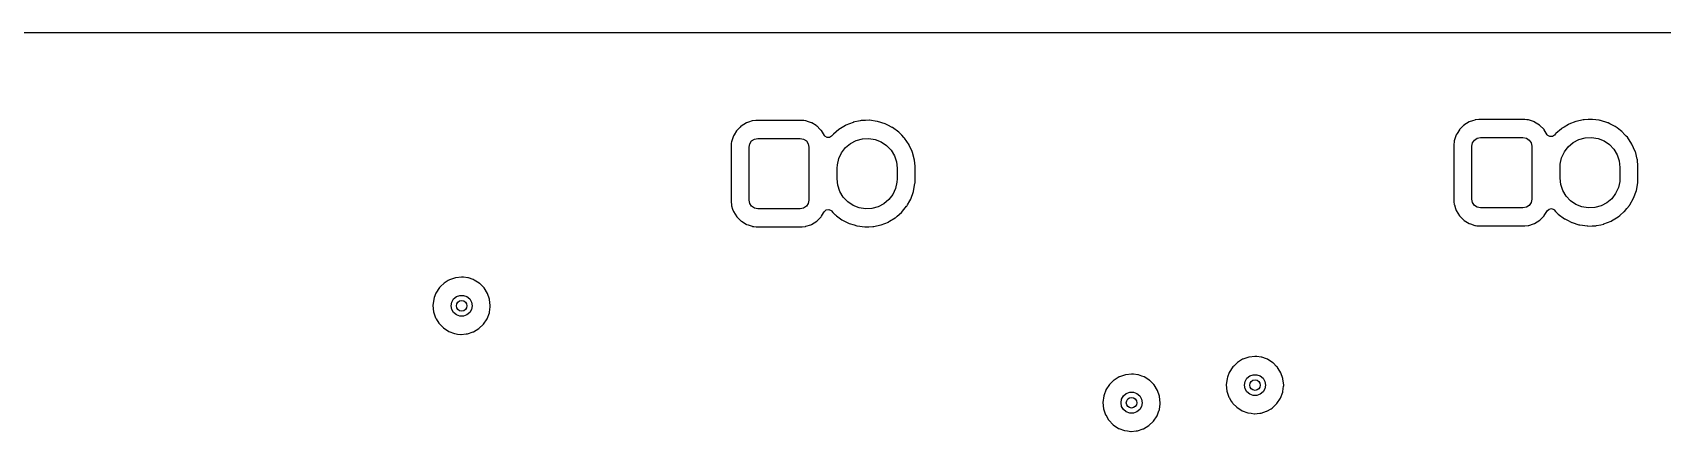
# Model space of a CAD drawing. Extents: x 1.86 to 8.44, y -4.92 to -0.87.
# Drawn here: x 3.655 to 5.475, y -1.312 to -0.866 of the extents above; entities that cross this region are included whole.
import ezdxf

# ---------------------------------------------------------------- set-up
doc = ezdxf.new("R2010")
doc.units = 0
doc.header["$MEASUREMENT"] = 0
doc.layers.add('BLACK', color=7, linetype='CONTINUOUS')

msp = doc.modelspace()

# ---------------------------------------------------------------- linework, layer by layer
at = {"layer": 'BLACK', "linetype": 'CONTINUOUS'}
for p, q in [((1.8652, -0.86614), (8.43008, -0.86614)), ((4.46245, -0.96425), (4.45869, -0.96464)), ((4.46258, -0.96423), (4.46245, -0.96425)), ((4.46245, -0.96425), (4.46245, -0.96425)), ((4.5138, -0.96423), (4.46258, -0.96423)), ((4.51594, -0.96445), (4.5138, -0.96423)), ((4.51764, -0.96463), (4.51594, -0.96445)), ((4.58007, -0.96444), (4.57987, -0.96448)), ((4.58461, -0.96427), (4.58007, -0.96444)), ((4.58893, -0.96411), (4.58461, -0.96427)), ((4.58914, -0.9641), (4.58893, -0.96411)), ((4.58893, -0.96411), (4.58893, -0.96411)), ((4.58935, -0.96413), (4.58914, -0.9641)), ((4.59793, -0.96526), (4.58935, -0.96413)), ((4.58935, -0.96413), (4.58935, -0.96413)), ((5.26525, -0.96377), (5.26264, -0.96464)), ((5.26551, -0.96368), (5.26525, -0.96377)), ((5.26525, -0.96377), (5.26525, -0.96377)), ((5.26578, -0.96365), (5.26551, -0.96368)), ((5.26954, -0.96326), (5.26578, -0.96365)), ((5.26578, -0.96365), (5.26578, -0.96365)), ((5.26967, -0.96325), (5.26954, -0.96326)), ((5.26954, -0.96326), (5.26954, -0.96326)), ((5.32088, -0.96325), (5.26967, -0.96325)), ((5.32303, -0.96347), (5.32088, -0.96325)), ((5.32473, -0.96364), (5.32303, -0.96347)), ((5.32499, -0.96367), (5.32473, -0.96364)), ((5.32473, -0.96364), (5.32473, -0.96364)), ((5.32525, -0.96376), (5.32499, -0.96367)), ((5.32729, -0.96443), (5.32525, -0.96376)), ((5.32525, -0.96376), (5.32525, -0.96376)), ((5.3316, -0.96586), (5.32729, -0.96443)), ((5.38609, -0.96368), (5.37828, -0.96532)), ((5.38695, -0.9635), (5.38609, -0.96368)), ((5.38716, -0.96345), (5.38695, -0.9635)), ((5.39169, -0.96328), (5.38716, -0.96345)), ((5.39602, -0.96312), (5.39169, -0.96328)), ((5.39623, -0.96311), (5.39602, -0.96312)), ((5.39602, -0.96312), (5.39602, -0.96312)), ((5.39644, -0.96314), (5.39623, -0.96311)), ((5.40386, -0.96413), (5.39644, -0.96314)), ((5.39644, -0.96314), (5.39644, -0.96314)), ((5.40523, -0.96431), (5.40386, -0.96413)), ((5.40543, -0.96437), (5.40523, -0.96431)), ((5.41369, -0.96694), (5.40543, -0.96437)), ((4.43732, -0.98139), (4.43513, -0.988)), ((4.43808, -0.98016), (4.43732, -0.98139)), ((4.44082, -0.97571), (4.43808, -0.98016)), ((4.44097, -0.97546), (4.44082, -0.97571)), ((4.44082, -0.97571), (4.44082, -0.97571)), ((4.44483, -0.9716), (4.44097, -0.97546)), ((4.44569, -0.97074), (4.44483, -0.9716)), ((4.44589, -0.97053), (4.44569, -0.97074)), ((4.45181, -0.96687), (4.44589, -0.97053)), ((4.45431, -0.96604), (4.45181, -0.96687)), ((4.45816, -0.96475), (4.45431, -0.96604)), ((4.45842, -0.96466), (4.45816, -0.96475)), ((4.45816, -0.96475), (4.45816, -0.96475)), ((4.45869, -0.96464), (4.45842, -0.96466)), ((4.45869, -0.96464), (4.45869, -0.96464)), ((4.51791, -0.96465), (4.51764, -0.96463)), ((4.51764, -0.96463), (4.51764, -0.96463)), ((4.51816, -0.96474), (4.51791, -0.96465)), ((4.52128, -0.96577), (4.51816, -0.96474)), ((4.51816, -0.96474), (4.51816, -0.96474)), ((4.52452, -0.96685), (4.52128, -0.96577)), ((4.52476, -0.967), (4.52452, -0.96685)), ((4.52972, -0.97005), (4.52476, -0.967)), ((4.52476, -0.967), (4.52476, -0.967)), ((4.53045, -0.9705), (4.52972, -0.97005)), ((4.53065, -0.9707), (4.53045, -0.9705)), ((4.53394, -0.97399), (4.53065, -0.9707)), ((4.53537, -0.97542), (4.53394, -0.97399)), ((4.53552, -0.97567), (4.53537, -0.97542)), ((4.53893, -0.98116), (4.53552, -0.97567)), ((4.53949, -0.9819), (4.53893, -0.98116)), ((4.54188, -0.98335), (4.53949, -0.9819)), ((4.54698, -0.9817), (4.54467, -0.98327)), ((4.54813, -0.98029), (4.54698, -0.9817)), ((4.54908, -0.97947), (4.54813, -0.98029)), ((4.55483, -0.97448), (4.54908, -0.97947)), ((4.55499, -0.97435), (4.55483, -0.97448)), ((4.55869, -0.9721), (4.55499, -0.97435)), ((4.56257, -0.96975), (4.55869, -0.9721)), ((4.56275, -0.96964), (4.56257, -0.96975)), ((4.56257, -0.96975), (4.56257, -0.96975)), ((4.56294, -0.96956), (4.56275, -0.96964)), ((4.57099, -0.96638), (4.56294, -0.96956)), ((4.56294, -0.96956), (4.56294, -0.96956)), ((4.57119, -0.9663), (4.57099, -0.96638)), ((4.57099, -0.96638), (4.57099, -0.96638)), ((4.579, -0.96466), (4.57119, -0.9663)), ((4.57987, -0.96448), (4.579, -0.96466)), ((4.59814, -0.96529), (4.59793, -0.96526)), ((4.59834, -0.96535), (4.59814, -0.96529)), ((4.60661, -0.96792), (4.59834, -0.96535)), ((4.60681, -0.96798), (4.60661, -0.96792)), ((4.60661, -0.96792), (4.60661, -0.96792)), ((4.60989, -0.96955), (4.60681, -0.96798)), ((4.61471, -0.972), (4.60989, -0.96955)), ((4.6149, -0.9721), (4.61471, -0.972)), ((4.61471, -0.972), (4.61471, -0.972)), ((4.62218, -0.97751), (4.6149, -0.9721)), ((4.6252, -0.98068), (4.62218, -0.97751)), ((4.62767, -0.98327), (4.6252, -0.98068)), ((5.2444, -0.9804), (5.24221, -0.98701)), ((5.24538, -0.97882), (5.2444, -0.9804)), ((5.24791, -0.97472), (5.24538, -0.97882)), ((5.24806, -0.97448), (5.24791, -0.97472)), ((5.24791, -0.97472), (5.24791, -0.97472)), ((5.25251, -0.97002), (5.24806, -0.97448)), ((5.25277, -0.96975), (5.25251, -0.97002)), ((5.25298, -0.96955), (5.25277, -0.96975)), ((5.2589, -0.96588), (5.25298, -0.96955)), ((5.26264, -0.96464), (5.2589, -0.96588)), ((5.33185, -0.96601), (5.3316, -0.96586)), ((5.33729, -0.96936), (5.33185, -0.96601)), ((5.33185, -0.96601), (5.33185, -0.96601)), ((5.33753, -0.96952), (5.33729, -0.96936)), ((5.34246, -0.97444), (5.33753, -0.96952)), ((5.34261, -0.97468), (5.34246, -0.97444)), ((5.34601, -0.98018), (5.34261, -0.97468)), ((5.34657, -0.98092), (5.34601, -0.98018)), ((5.34896, -0.98236), (5.34657, -0.98092)), ((5.35176, -0.98229), (5.34896, -0.98236)), ((5.35407, -0.98071), (5.35176, -0.98229)), ((5.35522, -0.97931), (5.35407, -0.98071)), ((5.35564, -0.97895), (5.35522, -0.97931)), ((5.36192, -0.9735), (5.35564, -0.97895)), ((5.36207, -0.97336), (5.36192, -0.9735)), ((5.36492, -0.97164), (5.36207, -0.97336)), ((5.36965, -0.96876), (5.36492, -0.97164)), ((5.36983, -0.96865), (5.36965, -0.96876)), ((5.36965, -0.96876), (5.36965, -0.96876)), ((5.37003, -0.96857), (5.36983, -0.96865)), ((5.37808, -0.9654), (5.37003, -0.96857)), ((5.37003, -0.96857), (5.37003, -0.96857)), ((5.37828, -0.96532), (5.37808, -0.9654)), ((5.37808, -0.9654), (5.37808, -0.9654)), ((5.4137, -0.96694), (5.41369, -0.96694)), ((5.4139, -0.967), (5.4137, -0.96694)), ((5.41583, -0.96798), (5.4139, -0.967)), ((5.4218, -0.97102), (5.41583, -0.96798)), ((5.42199, -0.97111), (5.4218, -0.97102)), ((5.4218, -0.97102), (5.4218, -0.97102)), ((5.42409, -0.97267), (5.42199, -0.97111)), ((5.42778, -0.97542), (5.42409, -0.97267)), ((5.42927, -0.97653), (5.42778, -0.97542)), ((5.43273, -0.98016), (5.42927, -0.97653)), ((5.4342, -0.9817), (5.43273, -0.98016)), ((5.43553, -0.9831), (5.4342, -0.9817)), ((4.43495, -0.98969), (4.4347, -0.99211)), ((4.4347, -0.99211), (4.4347, -1.05513)), ((4.4351, -0.98827), (4.43495, -0.98969)), ((4.43513, -0.988), (4.4351, -0.98827)), ((4.4351, -0.98827), (4.4351, -0.98827)), ((4.45472, -0.99409), (4.45547, -0.99033)), ((4.45472, -1.05315), (4.45472, -0.99409)), ((4.45547, -0.99033), (4.45761, -0.98713)), ((4.45761, -0.98713), (4.4608, -0.985)), ((4.4608, -0.985), (4.46457, -0.98425)), ((4.46457, -0.98425), (4.51181, -0.98425)), ((4.51181, -0.98425), (4.51558, -0.985)), ((4.51558, -0.985), (4.51877, -0.98713)), ((4.51877, -0.98713), (4.5209, -0.99033)), ((4.5209, -0.99033), (4.52165, -0.99409)), ((4.52165, -0.99409), (4.52165, -1.05315)), ((4.54467, -0.98327), (4.54188, -0.98335)), ((4.55493, -1.00693), (4.55799, -1.00038)), ((4.55799, -1.00038), (4.56238, -0.99464)), ((4.56238, -0.99464), (4.5679, -0.98997)), ((4.5679, -0.98997), (4.5743, -0.9866)), ((4.5743, -0.9866), (4.58126, -0.98468)), ((4.58126, -0.98468), (4.58848, -0.9843)), ((4.58848, -0.9843), (4.59561, -0.98549)), ((4.59561, -0.98549), (4.60232, -0.98817)), ((4.60232, -0.98817), (4.6083, -0.99223)), ((4.6083, -0.99223), (4.61327, -0.99748)), ((4.61327, -0.99748), (4.61699, -1.00368)), ((4.62845, -0.98408), (4.62767, -0.98327)), ((4.63352, -0.99161), (4.62845, -0.98408)), ((4.6336, -0.9918), (4.63352, -0.99161)), ((4.6368, -0.9989), (4.6336, -0.9918)), ((4.63724, -0.99989), (4.6368, -0.9989)), ((4.6373, -1.00009), (4.63724, -0.99989)), ((4.63947, -1.00847), (4.6373, -1.00009)), ((4.6373, -1.00009), (4.6373, -1.00009)), ((5.2421, -0.98811), (5.24179, -0.99113)), ((5.24179, -0.99113), (5.24179, -1.05415)), ((5.24219, -0.98728), (5.2421, -0.98811)), ((5.24221, -0.98701), (5.24219, -0.98728)), ((5.24219, -0.98728), (5.24219, -0.98728)), ((5.26181, -0.99311), (5.26256, -0.98934)), ((5.26181, -1.05217), (5.26181, -0.99311)), ((5.26256, -0.98934), (5.26469, -0.98615)), ((5.26469, -0.98615), (5.26789, -0.98402)), ((5.26789, -0.98402), (5.27165, -0.98327)), ((5.27165, -0.98327), (5.3189, -0.98327)), ((5.3189, -0.98327), (5.32266, -0.98402)), ((5.32266, -0.98402), (5.32586, -0.98615)), ((5.32586, -0.98615), (5.32799, -0.98934)), ((5.32799, -0.98934), (5.32874, -0.99311)), ((5.32874, -0.99311), (5.32874, -1.05217)), ((5.36202, -1.00595), (5.36508, -0.9994)), ((5.36508, -0.9994), (5.36947, -0.99365)), ((5.36947, -0.99365), (5.37499, -0.98899)), ((5.37499, -0.98899), (5.38138, -0.98562)), ((5.38138, -0.98562), (5.38835, -0.9837)), ((5.38835, -0.9837), (5.39557, -0.98332)), ((5.39557, -0.98332), (5.4027, -0.9845)), ((5.4027, -0.9845), (5.40941, -0.98718)), ((5.40941, -0.98718), (5.41539, -0.99125)), ((5.41539, -0.99125), (5.42036, -0.9965)), ((5.42036, -0.9965), (5.42408, -1.0027)), ((5.4406, -0.99063), (5.43553, -0.9831)), ((5.44433, -0.9989), (5.4406, -0.99063)), ((5.44438, -0.99911), (5.44433, -0.9989)), ((5.44656, -1.00748), (5.44438, -0.99911)), ((5.44438, -0.99911), (5.44438, -0.99911)), ((4.55315, -1.01772), (4.55336, -1.01399)), ((4.55315, -1.02953), (4.55315, -1.01772)), ((4.55336, -1.01399), (4.55493, -1.00693)), ((4.61699, -1.00368), (4.6193, -1.01053)), ((4.6193, -1.01053), (4.62008, -1.01772)), ((4.62008, -1.01772), (4.62008, -1.02953)), ((4.63952, -1.00867), (4.63947, -1.00847)), ((4.63947, -1.00847), (4.63947, -1.00847)), ((4.6401, -1.01544), (4.63952, -1.00867)), ((4.6401, -1.03363), (4.6401, -1.01544)), ((5.36024, -1.01673), (5.36044, -1.013)), ((5.36024, -1.02854), (5.36024, -1.01673)), ((5.36044, -1.013), (5.36202, -1.00595)), ((5.42408, -1.0027), (5.42638, -1.00955)), ((5.42638, -1.00955), (5.42717, -1.01673)), ((5.42717, -1.01673), (5.42717, -1.02854)), ((5.44656, -1.00749), (5.44656, -1.00748)), ((5.44661, -1.00769), (5.44656, -1.00749)), ((5.44663, -1.0079), (5.44661, -1.00769)), ((5.44671, -1.00888), (5.44663, -1.0079)), ((5.44663, -1.0079), (5.44663, -1.0079)), ((5.44719, -1.01445), (5.44671, -1.00888)), ((5.44719, -1.03264), (5.44719, -1.01445)), ((4.55393, -1.03671), (4.55315, -1.02953)), ((4.55624, -1.04356), (4.55393, -1.03671)), ((4.61987, -1.03326), (4.61829, -1.04031)), ((4.62008, -1.02953), (4.61987, -1.03326)), ((4.63848, -1.0433), (4.64002, -1.03474)), ((4.64002, -1.03474), (4.64005, -1.03458)), ((4.64002, -1.03474), (4.64002, -1.03474)), ((4.64005, -1.03458), (4.64009, -1.03388)), ((4.64009, -1.03388), (4.6401, -1.03369)), ((4.6401, -1.03369), (4.6401, -1.03363)), ((4.6401, -1.03369), (4.6401, -1.03369)), ((5.36102, -1.03573), (5.36024, -1.02854)), ((5.36332, -1.04258), (5.36102, -1.03573)), ((5.42696, -1.03227), (5.42538, -1.03933)), ((5.42717, -1.02854), (5.42696, -1.03227)), ((5.44556, -1.04232), (5.44711, -1.03376)), ((5.44711, -1.03376), (5.44714, -1.03359)), ((5.44711, -1.03376), (5.44711, -1.03376)), ((5.44714, -1.03359), (5.44719, -1.03264)), ((4.4347, -1.05513), (4.43472, -1.05526)), ((4.43472, -1.05526), (4.43505, -1.05842)), ((4.43472, -1.05526), (4.43472, -1.05526)), ((4.45547, -1.05692), (4.45472, -1.05315)), ((4.52165, -1.05315), (4.5209, -1.05692)), ((4.55996, -1.04976), (4.55624, -1.04356)), ((4.56493, -1.05501), (4.55996, -1.04976)), ((4.5709, -1.05907), (4.56493, -1.05501)), ((4.61085, -1.05261), (4.60533, -1.05727)), ((4.61524, -1.04686), (4.61085, -1.05261)), ((4.61829, -1.04031), (4.61524, -1.04686)), ((4.63169, -1.05845), (4.63414, -1.05415)), ((4.63414, -1.05415), (4.63524, -1.05223)), ((4.63524, -1.05223), (4.63534, -1.05204)), ((4.63534, -1.05204), (4.63844, -1.04351)), ((4.63844, -1.04351), (4.63848, -1.0433)), ((5.24179, -1.05415), (5.2418, -1.05428)), ((5.2418, -1.05428), (5.24188, -1.05505)), ((5.2418, -1.05428), (5.2418, -1.05428)), ((5.24188, -1.05505), (5.24222, -1.05831)), ((5.26256, -1.05593), (5.26181, -1.05217)), ((5.32874, -1.05217), (5.32799, -1.05593)), ((5.36705, -1.04878), (5.36332, -1.04258)), ((5.37201, -1.05403), (5.36705, -1.04878)), ((5.37799, -1.05809), (5.37201, -1.05403)), ((5.41793, -1.05162), (5.41241, -1.05629)), ((5.42233, -1.04588), (5.41793, -1.05162)), ((5.42538, -1.03933), (5.42233, -1.04588)), ((5.43822, -1.05845), (5.44232, -1.05124)), ((5.44232, -1.05124), (5.44243, -1.05106)), ((5.44243, -1.05106), (5.44553, -1.04253)), ((5.44553, -1.04253), (5.44556, -1.04232)), ((4.43505, -1.05842), (4.43514, -1.0593)), ((4.43514, -1.0593), (4.43522, -1.05956)), ((4.43522, -1.05956), (4.43522, -1.05956)), ((4.43522, -1.05956), (4.43644, -1.0632)), ((4.43644, -1.0632), (4.43734, -1.0659)), ((4.43734, -1.0659), (4.441, -1.07182)), ((4.441, -1.07182), (4.44593, -1.07674)), ((4.45761, -1.06011), (4.45547, -1.05692)), ((4.4608, -1.06224), (4.45761, -1.06011)), ((4.46457, -1.06299), (4.4608, -1.06224)), ((4.51181, -1.06299), (4.46457, -1.06299)), ((4.51558, -1.06224), (4.51181, -1.06299)), ((4.51877, -1.06011), (4.51558, -1.06224)), ((4.5209, -1.05692), (4.51877, -1.06011)), ((4.53174, -1.07546), (4.5352, -1.07199)), ((4.5352, -1.07199), (4.53541, -1.07178)), ((4.53541, -1.07178), (4.53576, -1.07121)), ((4.53576, -1.07121), (4.53806, -1.06749)), ((4.53806, -1.06749), (4.53894, -1.06605)), ((4.53894, -1.06605), (4.54102, -1.06418)), ((4.54102, -1.06418), (4.54378, -1.06373)), ((4.54378, -1.06373), (4.54634, -1.06484)), ((4.54634, -1.06484), (4.54675, -1.06523)), ((4.54675, -1.06523), (4.54839, -1.06695)), ((4.54839, -1.06695), (4.55105, -1.06973)), ((4.55105, -1.06973), (4.55121, -1.06986)), ((4.55121, -1.06986), (4.55256, -1.07086)), ((4.55256, -1.07086), (4.55833, -1.07515)), ((4.57761, -1.06176), (4.5709, -1.05907)), ((4.58475, -1.06294), (4.57761, -1.06176)), ((4.59196, -1.06256), (4.58475, -1.06294)), ((4.59893, -1.06064), (4.59196, -1.06256)), ((4.60533, -1.05727), (4.59893, -1.06064)), ((4.61159, -1.07693), (4.61806, -1.07301)), ((4.61806, -1.07301), (4.61824, -1.0729)), ((4.61806, -1.07301), (4.61806, -1.07301)), ((4.61824, -1.0729), (4.62019, -1.07121)), ((4.62019, -1.07121), (4.62494, -1.06709)), ((4.62494, -1.06709), (4.6251, -1.06695)), ((4.62494, -1.06709), (4.62494, -1.06709)), ((4.6251, -1.06695), (4.62774, -1.06373)), ((4.62774, -1.06373), (4.63072, -1.06009)), ((4.63072, -1.06009), (4.63085, -1.05993)), ((4.63072, -1.06009), (4.63072, -1.06009)), ((4.63085, -1.05993), (4.63169, -1.05845)), ((5.24222, -1.05831), (5.24231, -1.05857)), ((5.24231, -1.05857), (5.24231, -1.05857)), ((5.24231, -1.05857), (5.2437, -1.06275)), ((5.2437, -1.06275), (5.24443, -1.06492)), ((5.24443, -1.06492), (5.24809, -1.07084)), ((5.24809, -1.07084), (5.25302, -1.07576)), ((5.26469, -1.05913), (5.26256, -1.05593)), ((5.26789, -1.06126), (5.26469, -1.05913)), ((5.27165, -1.06201), (5.26789, -1.06126)), ((5.3189, -1.06201), (5.27165, -1.06201)), ((5.32266, -1.06126), (5.3189, -1.06201)), ((5.32586, -1.05913), (5.32266, -1.06126)), ((5.32799, -1.05593), (5.32586, -1.05913)), ((5.33757, -1.07573), (5.34249, -1.0708)), ((5.34249, -1.0708), (5.34267, -1.0705)), ((5.34267, -1.0705), (5.34478, -1.06709)), ((5.34478, -1.06709), (5.34603, -1.06507)), ((5.34603, -1.06507), (5.3481, -1.0632)), ((5.3481, -1.0632), (5.35086, -1.06275)), ((5.35086, -1.06275), (5.35343, -1.06386)), ((5.35343, -1.06386), (5.35384, -1.06424)), ((5.35384, -1.06424), (5.35538, -1.06586)), ((5.35538, -1.06586), (5.35813, -1.06875)), ((5.35813, -1.06875), (5.36542, -1.07416)), ((5.3847, -1.06078), (5.37799, -1.05809)), ((5.39183, -1.06196), (5.3847, -1.06078)), ((5.39905, -1.06158), (5.39183, -1.06196)), ((5.40602, -1.05966), (5.39905, -1.06158)), ((5.41241, -1.05629), (5.40602, -1.05966)), ((5.41776, -1.07651), (5.42515, -1.07202)), ((5.42515, -1.07202), (5.42533, -1.07191)), ((5.42515, -1.07202), (5.42515, -1.07202)), ((5.42533, -1.07191), (5.4269, -1.07055)), ((5.4269, -1.07055), (5.43202, -1.0661)), ((5.43202, -1.0661), (5.43218, -1.06597)), ((5.43202, -1.0661), (5.43202, -1.0661)), ((5.43218, -1.06597), (5.43482, -1.06275)), ((5.43482, -1.06275), (5.4378, -1.05911)), ((5.4378, -1.05911), (5.43794, -1.05895)), ((5.4378, -1.05911), (5.4378, -1.05911)), ((5.43794, -1.05895), (5.43822, -1.05845)), ((4.44593, -1.07674), (4.44618, -1.0769)), ((4.44618, -1.0769), (4.44618, -1.0769)), ((4.44618, -1.0769), (4.45158, -1.08022)), ((4.45158, -1.08022), (4.45186, -1.0804)), ((4.45186, -1.0804), (4.45363, -1.08098)), ((4.45363, -1.08098), (4.45821, -1.08251)), ((4.45821, -1.08251), (4.45821, -1.08251)), ((4.45821, -1.08251), (4.45847, -1.08259)), ((4.45847, -1.08259), (4.45874, -1.08262)), ((4.45874, -1.08262), (4.45874, -1.08262)), ((4.45874, -1.08262), (4.46014, -1.08276)), ((4.46014, -1.08276), (4.46258, -1.08301)), ((4.46258, -1.08301), (4.5138, -1.08301)), ((4.5138, -1.08301), (4.51392, -1.083)), ((4.51392, -1.083), (4.51769, -1.08261)), ((4.51392, -1.083), (4.51392, -1.083)), ((4.51769, -1.08261), (4.51796, -1.08258)), ((4.51769, -1.08261), (4.51769, -1.08261)), ((4.51796, -1.08258), (4.51822, -1.08249)), ((4.51822, -1.08249), (4.52369, -1.08067)), ((4.51822, -1.08249), (4.51822, -1.08249)), ((4.52369, -1.08067), (4.52456, -1.08038)), ((4.52456, -1.08038), (4.53049, -1.07671)), ((4.53049, -1.07671), (4.53174, -1.07546)), ((4.55833, -1.07515), (4.55852, -1.07524)), ((4.55852, -1.07524), (4.55852, -1.07524)), ((4.55852, -1.07524), (4.55977, -1.07588)), ((4.55977, -1.07588), (4.56642, -1.07926)), ((4.56642, -1.07926), (4.56662, -1.07932)), ((4.56662, -1.07932), (4.56662, -1.07932)), ((4.56662, -1.07932), (4.57201, -1.081)), ((4.57201, -1.081), (4.57509, -1.08195)), ((4.57509, -1.08195), (4.5753, -1.08198)), ((4.5753, -1.08198), (4.58388, -1.08312)), ((4.58388, -1.08312), (4.58388, -1.08312)), ((4.58388, -1.08312), (4.58409, -1.08315)), ((4.58409, -1.08315), (4.5843, -1.08314)), ((4.5843, -1.08314), (4.58862, -1.08298)), ((4.5843, -1.08314), (4.5843, -1.08314)), ((4.58862, -1.08298), (4.59316, -1.08281)), ((4.59316, -1.08281), (4.59405, -1.08262)), ((4.59405, -1.08262), (4.60183, -1.08098)), ((4.60183, -1.08098), (4.60204, -1.08094)), ((4.60204, -1.08094), (4.60223, -1.08086)), ((4.60223, -1.08086), (4.61029, -1.07768)), ((4.60223, -1.08086), (4.60223, -1.08086)), ((4.61029, -1.07768), (4.61048, -1.07761)), ((4.61029, -1.07768), (4.61029, -1.07768)), ((4.61048, -1.07761), (4.61159, -1.07693)), ((5.25302, -1.07576), (5.25326, -1.07591)), ((5.25326, -1.07591), (5.25326, -1.07591)), ((5.25326, -1.07591), (5.2587, -1.07926)), ((5.2587, -1.07926), (5.25895, -1.07941)), ((5.25895, -1.07941), (5.26035, -1.07988)), ((5.26035, -1.07988), (5.2653, -1.08152)), ((5.2653, -1.08152), (5.2653, -1.08152)), ((5.2653, -1.08152), (5.26556, -1.08161)), ((5.26556, -1.08161), (5.26583, -1.08163)), ((5.26583, -1.08163), (5.26583, -1.08163)), ((5.26583, -1.08163), (5.26723, -1.08178)), ((5.26723, -1.08178), (5.26967, -1.08203)), ((5.26967, -1.08203), (5.32088, -1.08203)), ((5.32088, -1.08203), (5.32101, -1.08201)), ((5.32101, -1.08201), (5.32478, -1.08162)), ((5.32101, -1.08201), (5.32101, -1.08201)), ((5.32478, -1.08162), (5.32505, -1.0816)), ((5.32478, -1.08162), (5.32478, -1.08162)), ((5.32505, -1.0816), (5.3253, -1.08151)), ((5.3253, -1.08151), (5.3305, -1.07977)), ((5.3253, -1.08151), (5.3253, -1.08151)), ((5.3305, -1.07977), (5.33165, -1.07939)), ((5.33165, -1.07939), (5.33757, -1.07573)), ((5.36542, -1.07416), (5.3656, -1.07426)), ((5.3656, -1.07426), (5.3656, -1.07426)), ((5.3656, -1.07426), (5.36788, -1.07542)), ((5.36788, -1.07542), (5.37351, -1.07828)), ((5.37351, -1.07828), (5.37371, -1.07834)), ((5.37371, -1.07834), (5.37371, -1.07834)), ((5.37371, -1.07834), (5.3812, -1.08067)), ((5.3812, -1.08067), (5.38217, -1.08097)), ((5.38217, -1.08097), (5.38238, -1.081)), ((5.38238, -1.081), (5.39096, -1.08213)), ((5.39096, -1.08213), (5.39096, -1.08213)), ((5.39096, -1.08213), (5.39117, -1.08216)), ((5.39117, -1.08216), (5.39138, -1.08215)), ((5.39138, -1.08215), (5.39599, -1.08198)), ((5.39138, -1.08215), (5.39138, -1.08215)), ((5.39599, -1.08198), (5.40024, -1.08182)), ((5.40024, -1.08182), (5.40113, -1.08163)), ((5.40113, -1.08163), (5.40574, -1.08067)), ((5.40574, -1.08067), (5.40913, -1.07996)), ((5.40913, -1.07996), (5.40932, -1.07988)), ((5.40932, -1.07988), (5.41737, -1.0767)), ((5.40932, -1.07988), (5.40932, -1.07988)), ((5.41737, -1.0767), (5.41757, -1.07662)), ((5.41737, -1.0767), (5.41737, -1.0767)), ((5.41757, -1.07662), (5.41776, -1.07651)), ((4.11394, -1.14621), (4.11058, -1.1495)), ((4.11414, -1.14602), (4.11394, -1.14621)), ((4.11394, -1.14621), (4.11394, -1.14621)), ((4.11437, -1.14587), (4.11414, -1.14602)), ((4.11891, -1.14308), (4.11437, -1.14587)), ((4.11437, -1.14587), (4.11437, -1.14587)), ((4.12022, -1.14228), (4.11891, -1.14308)), ((4.12698, -1.13997), (4.12022, -1.14228)), ((4.12726, -1.13995), (4.12698, -1.13997)), ((4.13381, -1.13926), (4.12726, -1.13995)), ((4.12726, -1.13995), (4.12726, -1.13995)), ((4.13408, -1.13923), (4.13381, -1.13926)), ((4.13381, -1.13926), (4.13381, -1.13926)), ((4.13605, -1.13946), (4.13408, -1.13923)), ((4.1409, -1.14004), (4.13605, -1.13946)), ((4.14117, -1.14007), (4.1409, -1.14004)), ((4.1409, -1.14004), (4.1409, -1.14004)), ((4.14143, -1.14017), (4.14117, -1.14007)), ((4.14675, -1.14206), (4.14143, -1.14017)), ((4.14143, -1.14017), (4.14143, -1.14017)), ((4.1479, -1.14247), (4.14675, -1.14206)), ((4.1516, -1.14481), (4.1479, -1.14247)), ((4.15349, -1.14602), (4.1516, -1.14481)), ((4.15393, -1.1463), (4.15349, -1.14602)), ((4.15412, -1.14649), (4.15393, -1.1463)), ((4.10272, -1.16373), (4.10183, -1.17081)), ((4.10335, -1.162), (4.10272, -1.16373)), ((4.10507, -1.15728), (4.10335, -1.162)), ((4.10517, -1.15702), (4.10507, -1.15728)), ((4.10507, -1.15728), (4.10507, -1.15728)), ((4.10904, -1.15101), (4.10517, -1.15702)), ((4.11058, -1.1495), (4.10904, -1.15101)), ((4.12276, -1.16722), (4.12481, -1.16367)), ((4.12481, -1.16367), (4.12795, -1.16103)), ((4.12795, -1.16103), (4.13181, -1.15963)), ((4.13181, -1.15963), (4.13591, -1.15963)), ((4.13591, -1.15963), (4.13976, -1.16103)), ((4.13976, -1.16103), (4.14291, -1.16367)), ((4.14291, -1.16367), (4.14496, -1.16722)), ((4.15413, -1.14649), (4.15412, -1.14649)), ((4.15862, -1.15101), (4.15413, -1.14649)), ((4.15896, -1.15136), (4.15862, -1.15101)), ((4.16275, -1.15742), (4.15896, -1.15136)), ((4.16284, -1.15768), (4.16275, -1.15742)), ((4.165, -1.1639), (4.16284, -1.15768)), ((4.16284, -1.15768), (4.16284, -1.15768)), ((4.16509, -1.16416), (4.165, -1.1639)), ((4.16584, -1.17081), (4.16509, -1.16416)), ((4.10183, -1.17081), (4.10253, -1.17792)), ((4.10253, -1.17792), (4.10478, -1.1847)), ((4.12205, -1.17126), (4.12276, -1.16722)), ((4.12276, -1.1753), (4.12205, -1.17126)), ((4.12481, -1.17885), (4.12276, -1.1753)), ((4.12795, -1.18149), (4.12481, -1.17885)), ((4.13181, -1.18289), (4.12795, -1.18149)), ((4.13976, -1.18149), (4.13591, -1.18289)), ((4.14291, -1.17885), (4.13976, -1.18149)), ((4.14496, -1.1753), (4.14291, -1.17885)), ((4.14496, -1.16722), (4.14567, -1.17126)), ((4.14567, -1.17126), (4.14496, -1.1753)), ((4.16235, -1.1859), (4.16488, -1.17923)), ((4.16488, -1.17923), (4.16502, -1.17829)), ((4.16502, -1.17829), (4.16586, -1.17231)), ((4.16589, -1.17126), (4.16584, -1.17081)), ((4.16586, -1.17231), (4.16588, -1.17215)), ((4.16586, -1.17231), (4.16586, -1.17231)), ((4.16588, -1.17215), (4.16589, -1.17126)), ((4.10478, -1.1847), (4.10492, -1.18493)), ((4.10492, -1.18493), (4.10492, -1.18493)), ((4.10492, -1.18493), (4.10535, -1.18564)), ((4.10535, -1.18564), (4.10848, -1.1908)), ((4.10848, -1.1908), (4.11344, -1.19594)), ((4.11344, -1.19594), (4.11942, -1.19985)), ((4.11942, -1.19985), (4.11968, -1.19995)), ((4.11968, -1.19995), (4.11968, -1.19995)), ((4.11968, -1.19995), (4.12585, -1.20224)), ((4.13591, -1.18289), (4.13181, -1.18289)), ((4.14056, -1.20255), (4.14683, -1.20052)), ((4.14683, -1.20052), (4.14709, -1.20043)), ((4.14683, -1.20052), (4.14683, -1.20052)), ((4.14709, -1.20043), (4.15322, -1.19677)), ((4.15322, -1.19677), (4.1584, -1.19185)), ((4.1584, -1.19185), (4.16235, -1.1859)), ((4.12585, -1.20224), (4.12585, -1.20224)), ((4.12585, -1.20224), (4.12611, -1.20234)), ((4.12611, -1.20234), (4.12941, -1.20278)), ((4.12941, -1.20278), (4.13291, -1.20325)), ((4.13291, -1.20325), (4.13291, -1.20325)), ((4.13291, -1.20325), (4.13319, -1.20328)), ((4.13319, -1.20328), (4.13346, -1.20326)), ((4.13346, -1.20326), (4.13907, -1.20275)), ((4.13346, -1.20326), (4.13346, -1.20326)), ((4.13907, -1.20275), (4.1403, -1.20264)), ((4.1403, -1.20264), (4.14056, -1.20255)), ((4.14056, -1.20255), (4.14056, -1.20255)), ((4.99977, -1.2348), (4.99598, -1.2385)), ((4.99996, -1.2346), (4.99977, -1.23479)), ((4.99977, -1.23479), (4.99977, -1.2348)), ((5.0002, -1.23446), (4.99996, -1.2346)), ((5.00581, -1.231), (5.0002, -1.23446)), ((5.0002, -1.23446), (5.0002, -1.23446)), ((5.00605, -1.23086), (5.00581, -1.231)), ((5.01281, -1.22856), (5.00605, -1.23086)), ((5.01308, -1.22853), (5.01281, -1.22856)), ((5.01963, -1.22784), (5.01308, -1.22853)), ((5.01308, -1.22853), (5.01308, -1.22853)), ((5.01991, -1.22781), (5.01963, -1.22784)), ((5.01963, -1.22784), (5.01963, -1.22784)), ((5.02188, -1.22805), (5.01991, -1.22781)), ((5.02672, -1.22862), (5.02188, -1.22805)), ((5.027, -1.22866), (5.02672, -1.22862)), ((5.02672, -1.22862), (5.02672, -1.22862)), ((5.02726, -1.22875), (5.027, -1.22866)), ((5.03258, -1.23064), (5.02726, -1.22875)), ((5.02726, -1.22875), (5.02726, -1.22875)), ((5.03373, -1.23105), (5.03258, -1.23064)), ((5.03742, -1.2334), (5.03373, -1.23105)), ((5.03932, -1.2346), (5.03742, -1.2334)), ((5.03976, -1.23488), (5.03932, -1.2346)), ((5.03995, -1.23508), (5.03976, -1.23488)), ((5.04385, -1.239), (5.03995, -1.23508)), ((5.03995, -1.23508), (5.03995, -1.23508)), ((4.86197, -1.25448), (4.86072, -1.2557)), ((4.86217, -1.25429), (4.86197, -1.25448)), ((4.86197, -1.25448), (4.86197, -1.25448)), ((4.86241, -1.25414), (4.86217, -1.25429)), ((4.86801, -1.25069), (4.86241, -1.25414)), ((4.86241, -1.25414), (4.86241, -1.25414)), ((4.86825, -1.25054), (4.86801, -1.25069)), ((4.87501, -1.24824), (4.86825, -1.25054)), ((4.87529, -1.24821), (4.87501, -1.24824)), ((4.88184, -1.24753), (4.87529, -1.24821)), ((4.87529, -1.24821), (4.87529, -1.24821)), ((4.88211, -1.2475), (4.88184, -1.24753)), ((4.88184, -1.24753), (4.88184, -1.24753)), ((4.88408, -1.24773), (4.88211, -1.2475)), ((4.88893, -1.24831), (4.88408, -1.24773)), ((4.8892, -1.24834), (4.88893, -1.24831)), ((4.88893, -1.24831), (4.88893, -1.24831)), ((4.88947, -1.24843), (4.8892, -1.24834)), ((4.89327, -1.24979), (4.88947, -1.24843)), ((4.88947, -1.24843), (4.88947, -1.24843)), ((4.89593, -1.25074), (4.89327, -1.24979)), ((4.89884, -1.25259), (4.89593, -1.25074)), ((4.90152, -1.25429), (4.89884, -1.25259)), ((4.90196, -1.25456), (4.90152, -1.25429)), ((4.90216, -1.25476), (4.90196, -1.25456)), ((4.90665, -1.25928), (4.90216, -1.25476)), ((4.90216, -1.25476), (4.90216, -1.25476)), ((4.98855, -1.25231), (4.98766, -1.2594)), ((4.98907, -1.25089), (4.98855, -1.25231)), ((4.9909, -1.24586), (4.98907, -1.25089)), ((4.99099, -1.2456), (4.9909, -1.24586)), ((4.9909, -1.24586), (4.9909, -1.24586)), ((4.99486, -1.2396), (4.99099, -1.2456)), ((4.99598, -1.2385), (4.99486, -1.2396)), ((5.00859, -1.2558), (5.01064, -1.25225)), ((5.01064, -1.25225), (5.01378, -1.24961)), ((5.01378, -1.24961), (5.01763, -1.24821)), ((5.01763, -1.24821), (5.02174, -1.24821)), ((5.02174, -1.24821), (5.02559, -1.24961)), ((5.02559, -1.24961), (5.02873, -1.25225)), ((5.02873, -1.25225), (5.03078, -1.2558)), ((5.04479, -1.23995), (5.04385, -1.239)), ((5.04494, -1.24018), (5.04479, -1.23995)), ((5.04751, -1.2443), (5.04494, -1.24018)), ((5.04857, -1.246), (5.04751, -1.2443)), ((5.04866, -1.24626), (5.04857, -1.246)), ((5.05083, -1.25248), (5.04866, -1.24626)), ((5.04866, -1.24626), (5.04866, -1.24626)), ((5.05092, -1.25275), (5.05083, -1.25248)), ((5.05172, -1.25984), (5.05092, -1.25275)), ((4.85076, -1.272), (4.84986, -1.27908)), ((4.85127, -1.27058), (4.85076, -1.272)), ((4.8531, -1.26555), (4.85127, -1.27058)), ((4.8532, -1.26528), (4.8531, -1.26555)), ((4.8531, -1.26555), (4.8531, -1.26555)), ((4.85707, -1.25928), (4.8532, -1.26528)), ((4.86072, -1.2557), (4.85707, -1.25928)), ((4.87079, -1.27549), (4.87284, -1.27194)), ((4.87284, -1.27194), (4.87598, -1.2693)), ((4.87598, -1.2693), (4.87984, -1.2679)), ((4.87984, -1.2679), (4.88394, -1.2679)), ((4.88394, -1.2679), (4.8878, -1.2693)), ((4.8878, -1.2693), (4.89094, -1.27194)), ((4.89094, -1.27194), (4.89299, -1.27549)), ((4.90676, -1.2594), (4.90665, -1.25928)), ((4.90699, -1.25963), (4.90676, -1.2594)), ((4.91078, -1.26569), (4.90699, -1.25963)), ((4.91087, -1.26595), (4.91078, -1.26569)), ((4.91303, -1.27217), (4.91087, -1.26595)), ((4.91087, -1.26595), (4.91087, -1.26595)), ((4.91313, -1.27243), (4.91303, -1.27217)), ((4.91392, -1.27953), (4.91313, -1.27243)), ((4.98766, -1.2594), (4.98835, -1.2665)), ((4.98835, -1.2665), (4.99061, -1.27328)), ((4.99061, -1.27328), (4.99075, -1.27352)), ((4.99075, -1.27352), (4.99075, -1.27352)), ((4.99075, -1.27352), (4.99326, -1.27765)), ((5.00787, -1.25984), (5.00859, -1.2558)), ((5.00859, -1.26388), (5.00787, -1.25984)), ((5.01064, -1.26743), (5.00859, -1.26388)), ((5.01378, -1.27007), (5.01064, -1.26743)), ((5.01763, -1.27147), (5.01378, -1.27007)), ((5.02174, -1.27147), (5.01763, -1.27147)), ((5.02559, -1.27007), (5.02174, -1.27147)), ((5.02873, -1.26743), (5.02559, -1.27007)), ((5.03078, -1.26388), (5.02873, -1.26743)), ((5.03078, -1.2558), (5.0315, -1.25984)), ((5.0315, -1.25984), (5.03078, -1.26388)), ((5.04817, -1.27448), (5.05071, -1.26781)), ((5.05071, -1.26781), (5.05085, -1.2668)), ((5.05085, -1.2668), (5.05168, -1.26089)), ((5.05168, -1.26089), (5.0517, -1.26074)), ((5.05168, -1.26089), (5.05168, -1.26089)), ((5.0517, -1.26074), (5.05172, -1.25984)), ((4.84986, -1.27908), (4.85056, -1.28619)), ((4.85056, -1.28619), (4.85281, -1.29296)), ((4.87008, -1.27953), (4.87079, -1.27549)), ((4.87079, -1.28357), (4.87008, -1.27953)), ((4.87284, -1.28712), (4.87079, -1.28357)), ((4.87598, -1.28976), (4.87284, -1.28712)), ((4.87984, -1.29116), (4.87598, -1.28976)), ((4.88394, -1.29116), (4.87984, -1.29116)), ((4.8878, -1.28976), (4.88394, -1.29116)), ((4.89094, -1.28712), (4.8878, -1.28976)), ((4.89299, -1.28357), (4.89094, -1.28712)), ((4.89299, -1.27549), (4.8937, -1.27953)), ((4.8937, -1.27953), (4.89299, -1.28357)), ((4.91038, -1.29417), (4.91202, -1.28984)), ((4.91202, -1.28984), (4.91282, -1.28775)), ((4.91282, -1.28775), (4.91292, -1.28749)), ((4.91282, -1.28775), (4.91282, -1.28775)), ((4.91292, -1.28749), (4.91295, -1.28722)), ((4.91295, -1.28722), (4.91389, -1.28058)), ((4.91389, -1.28058), (4.91391, -1.28042)), ((4.91389, -1.28058), (4.91389, -1.28058)), ((4.91391, -1.28042), (4.91392, -1.27999)), ((4.91392, -1.27968), (4.91392, -1.27953)), ((4.91392, -1.27999), (4.91392, -1.27968)), ((4.91392, -1.27968), (4.91392, -1.27968)), ((4.99326, -1.27765), (4.99431, -1.27939)), ((4.99431, -1.27939), (4.9945, -1.27959)), ((4.9945, -1.27959), (4.9945, -1.27959)), ((4.9945, -1.27959), (4.99509, -1.2802)), ((4.99509, -1.2802), (4.99927, -1.28452)), ((4.99927, -1.28452), (5.00524, -1.28843)), ((5.00524, -1.28843), (5.0055, -1.28853)), ((5.0055, -1.28853), (5.0055, -1.28853)), ((5.0055, -1.28853), (5.01168, -1.29083)), ((5.01168, -1.29083), (5.01168, -1.29083)), ((5.01168, -1.29083), (5.01194, -1.29092)), ((5.01194, -1.29092), (5.01524, -1.29136)), ((5.01524, -1.29136), (5.01874, -1.29183)), ((5.01874, -1.29183), (5.01874, -1.29183)), ((5.01874, -1.29183), (5.01901, -1.29187)), ((5.01901, -1.29187), (5.01929, -1.29184)), ((5.01929, -1.29184), (5.0249, -1.29133)), ((5.01929, -1.29184), (5.01929, -1.29184)), ((5.0249, -1.29133), (5.02613, -1.29122)), ((5.02613, -1.29122), (5.02639, -1.29113)), ((5.02639, -1.29113), (5.03265, -1.2891)), ((5.02639, -1.29113), (5.02639, -1.29113)), ((5.03265, -1.2891), (5.03292, -1.28901)), ((5.03265, -1.2891), (5.03265, -1.2891)), ((5.03292, -1.28901), (5.03766, -1.28619)), ((5.03766, -1.28619), (5.03881, -1.2855)), ((5.03881, -1.2855), (5.03905, -1.28536)), ((5.03881, -1.2855), (5.03881, -1.2855)), ((5.03905, -1.28536), (5.04422, -1.28043)), ((5.04422, -1.28043), (5.04817, -1.27448)), ((4.85281, -1.29296), (4.85296, -1.2932)), ((4.85296, -1.2932), (4.85296, -1.2932)), ((4.85296, -1.2932), (4.85629, -1.29871)), ((4.85629, -1.29871), (4.85651, -1.29907)), ((4.85651, -1.29907), (4.86147, -1.30421)), ((4.86147, -1.30421), (4.86745, -1.30812)), ((4.86745, -1.30812), (4.86771, -1.30822)), ((4.86771, -1.30822), (4.86771, -1.30822)), ((4.86771, -1.30822), (4.87388, -1.31051)), ((4.88859, -1.31082), (4.89486, -1.30878)), ((4.89486, -1.30878), (4.89512, -1.3087)), ((4.89486, -1.30878), (4.89486, -1.30878)), ((4.89512, -1.3087), (4.90126, -1.30504)), ((4.90126, -1.30504), (4.90643, -1.30012)), ((4.90643, -1.30012), (4.91038, -1.29417)), ((4.87388, -1.31051), (4.87388, -1.31051)), ((4.87388, -1.31051), (4.87414, -1.31061)), ((4.87414, -1.31061), (4.87744, -1.31105)), ((4.87744, -1.31105), (4.88094, -1.31152)), ((4.88094, -1.31152), (4.88094, -1.31152)), ((4.88094, -1.31152), (4.88122, -1.31155)), ((4.88122, -1.31155), (4.88149, -1.31153)), ((4.88149, -1.31153), (4.8815, -1.31153)), ((4.8815, -1.31153), (4.8871, -1.31102)), ((4.8871, -1.31102), (4.88833, -1.31091)), ((4.88833, -1.31091), (4.88859, -1.31082)), ((4.88859, -1.31082), (4.88859, -1.31082))]:
    msp.add_line(p, q, dxfattribs=at)
at = {"layer": 'BLACK'}
for centre in [(4.13386, -1.17126), (5.01969, -1.25984), (4.88189, -1.27953)]:
    msp.add_circle(centre, 0.00591, dxfattribs=at)

doc.saveas('drawing.dxf')
